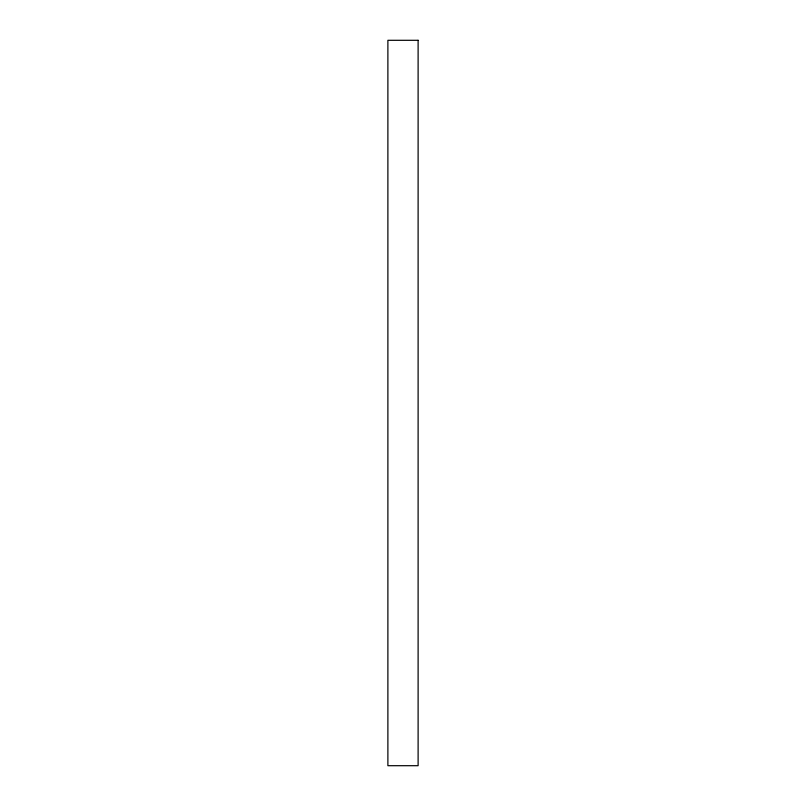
<?xml version="1.0" encoding="UTF-8"?>
<svg xmlns="http://www.w3.org/2000/svg" width="806" height="806" viewBox="0 0 806 806"><rect width="100%" height="100%" fill="white"/><g stroke="black" fill="none" stroke-linecap="round" stroke-linejoin="round"><path stroke-width="1.21" d="M418.113 40.3L387.888 40.3L387.888 765.7L418.113 765.7L418.113 40.3"/></g></svg>
